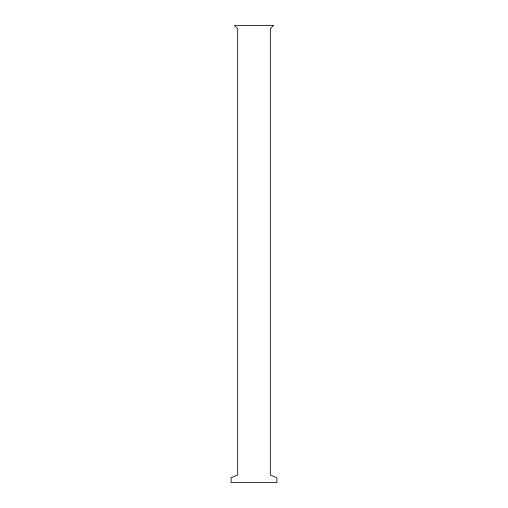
<?xml version="1.0" encoding="UTF-8"?>
<svg xmlns="http://www.w3.org/2000/svg" width="508" height="508" viewBox="0 0 508 508"><rect width="100%" height="100%" fill="white"/><g stroke="black" fill="none" stroke-linecap="round" stroke-linejoin="round"><path stroke-width="0.76" d="M273.596 25.4L270.326 28.708L270.326 475.018L276.86 477.704L276.86 482.6L231.14 482.6L231.14 477.704L237.674 475.018L237.674 28.708L234.404 25.4L273.596 25.4"/></g></svg>
